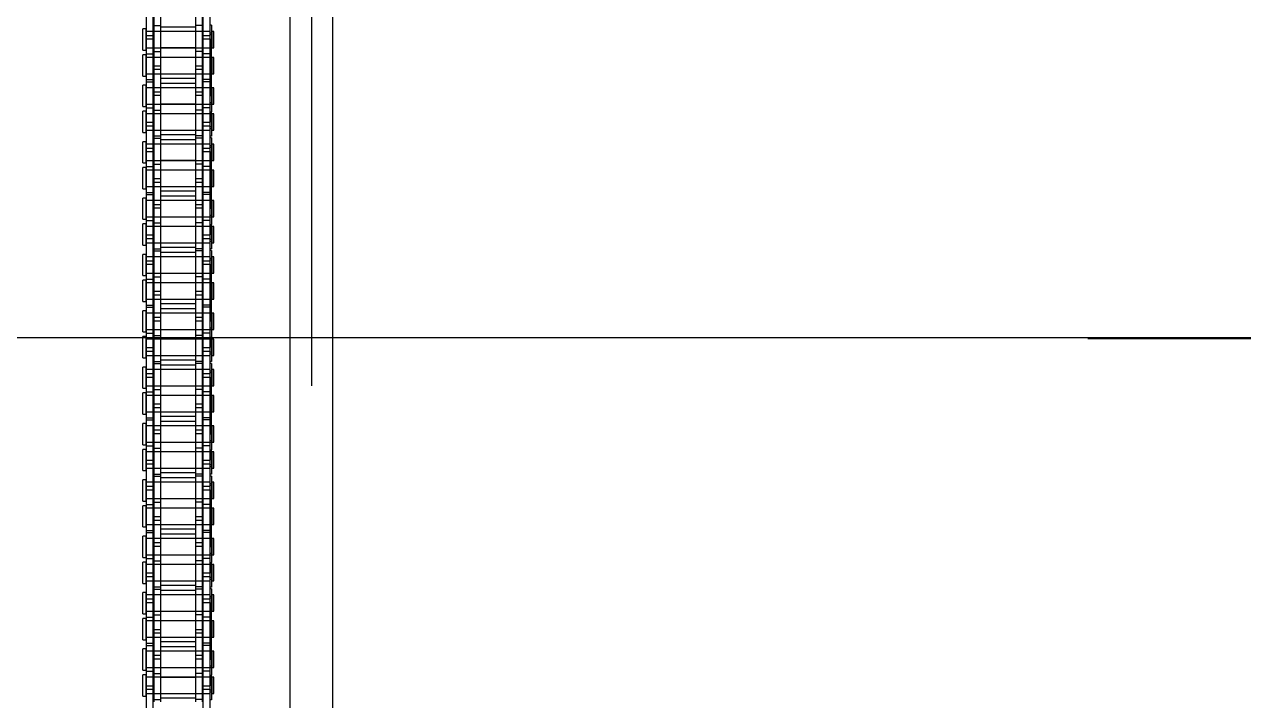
# Model space of a CAD drawing. Header units: metres. Extents: x 0 to 63075, y 0 to 44550.
# Drawn here: x 14535.3 to 14810.2, y 27071.1 to 27223.5 of the extents above; entities that cross this region are included whole.
import ezdxf

# ---------------------------------------------------------------- set-up
doc = ezdxf.new("R2010")
doc.units = ezdxf.units.M
doc.header["$LTSCALE"] = 75
for name, pattern in [('CENTER2', [28.575, 19.05, -3.175, 3.175, -3.175]), ('CENTERX2', [101.6, 63.5, -12.7, 12.7, -12.7]), ('HIDDEN2', [4.7625, 3.175, -1.5875])]:
    doc.linetypes.add(name, pattern=pattern)
for name, color, linetype in [('SC1', 7, 'CENTER2'), ('SDM', 7, 'Continuous'), ('SL1', 8, 'Continuous'), ('SL4', 4, 'Continuous'), ('ST1', 7, 'HIDDEN2')]:
    doc.layers.add(name, color=color, linetype=linetype)

# ---------------------------------------------------------------- blocks, each defined once
blk = doc.blocks.new('A$C29c634ac')
at = {"layer": 'SL1'}
blk.add_line((8784.28, 4484.47), (5193.43, 4484.47), dxfattribs=at)
blk = doc.blocks.new('A$Ca53c419a')
at = {"layer": 'SL4'}
for p, q in [((2339.74, 215.76), (3664.71, 215.76)), ((3664.71, 206.24), (2339.74, 206.24))]:
    blk.add_line(p, q, dxfattribs=at)
at = {"layer": 'ST1'}
for p, q in [((2634.7, 248.16), (2643.8, 248.16)), ((2642.33, 249), (2647.13, 249)), ((2642.33, 249), (2642.33, 248.34)), ((2647.13, 248.34), (2642.33, 248.34)), ((2642.88, 248.34), (2642.88, 233.84)), ((2642.88, 248.16), (2642.88, 246.64)), ((2643.8, 248.16), (2644.66, 248.16)), ((2643.8, 246.64), (2643.8, 248.16)), ((2644.66, 248.16), (2653.75, 248.16)), ((2644.66, 248.16), (2644.66, 246.64)), ((2646.57, 233.84), (2646.57, 248.34)), ((2646.57, 246.64), (2646.57, 248.16)), ((2647.13, 248.34), (2647.13, 249)), ((2647.9, 248.16), (2647.9, 246.64)), ((2648.18, 249), (2652.97, 249)), ((2648.18, 249), (2648.18, 248.34)), ((2652.97, 248.34), (2648.18, 248.34)), ((2648.73, 248.34), (2648.73, 233.84)), ((2648.73, 248.16), (2648.73, 246.64)), ((2652.42, 233.84), (2652.42, 248.34)), ((2652.42, 246.64), (2652.42, 248.16)), ((2652.97, 248.34), (2652.97, 249)), ((2653.75, 248.16), (2653.75, 246.64)), ((2653.75, 248.16), (2660.1, 248.16)), ((2654.25, 248.16), (2654.25, 246.64)), ((2655.03, 249), (2659.83, 249)), ((2655.03, 249), (2655.03, 248.34)), ((2659.83, 248.34), (2655.03, 248.34)), ((2655.58, 248.34), (2655.58, 233.84)), ((2655.58, 248.16), (2655.58, 246.64)), ((2659.27, 233.84), (2659.27, 248.34)), ((2659.27, 246.64), (2659.27, 248.16)), ((2659.83, 248.34), (2659.83, 249)), ((2660.1, 248.16), (2660.1, 246.64)), ((2660.1, 248.16), (2669.2, 248.16)), ((2660.88, 249), (2665.67, 249)), ((2660.88, 249), (2660.88, 248.34)), ((2665.67, 248.34), (2660.88, 248.34)), ((2661.43, 248.34), (2661.43, 233.84)), ((2661.43, 248.16), (2661.43, 246.64)), ((2663.35, 246.64), (2663.35, 248.16)), ((2664.21, 248.16), (2664.21, 246.64)), ((2665.12, 233.84), (2665.12, 248.34)), ((2665.12, 246.64), (2665.12, 248.16)), ((2665.67, 248.34), (2665.67, 249)), ((2667.73, 249), (2672.53, 249)), ((2667.73, 249), (2667.73, 248.34)), ((2672.53, 248.34), (2667.73, 248.34)), ((2668.28, 248.34), (2668.28, 233.84)), ((2668.28, 248.16), (2668.28, 246.64)), ((2669.2, 248.16), (2670.06, 248.16)), ((2669.2, 246.64), (2669.2, 248.16)), ((2670.06, 248.16), (2679.15, 248.16)), ((2670.06, 248.16), (2670.06, 246.64)), ((2671.97, 233.84), (2671.97, 248.34)), ((2671.97, 246.64), (2671.97, 248.16)), ((2672.53, 248.34), (2672.53, 249)), ((2673.3, 248.16), (2673.3, 246.64)), ((2673.58, 249), (2678.37, 249)), ((2673.58, 249), (2673.58, 248.34)), ((2678.37, 248.34), (2673.58, 248.34)), ((2674.13, 248.34), (2674.13, 233.84)), ((2674.13, 248.16), (2674.13, 246.64)), ((2677.82, 233.84), (2677.82, 248.34)), ((2677.82, 246.64), (2677.82, 248.16)), ((2678.37, 248.34), (2678.37, 249)), ((2679.15, 248.16), (2679.15, 246.64)), ((2679.15, 248.16), (2685.5, 248.16)), ((2679.65, 248.16), (2679.65, 246.64)), ((2680.43, 249), (2685.23, 249)), ((2680.43, 249), (2680.43, 248.34)), ((2685.23, 248.34), (2680.43, 248.34)), ((2680.98, 248.34), (2680.98, 233.84)), ((2680.98, 248.16), (2680.98, 246.64)), ((2684.67, 233.84), (2684.67, 248.34)), ((2684.67, 246.64), (2684.67, 248.16)), ((2685.23, 248.34), (2685.23, 249)), ((2685.5, 248.16), (2685.5, 246.64)), ((2685.5, 248.16), (2694.6, 248.16)), ((2686.28, 249), (2691.07, 249)), ((2686.28, 249), (2686.28, 248.34)), ((2691.07, 248.34), (2686.28, 248.34)), ((2686.83, 248.34), (2686.83, 233.84)), ((2686.83, 248.16), (2686.83, 246.64)), ((2688.75, 246.64), (2688.75, 248.16)), ((2689.61, 248.16), (2689.61, 246.64)), ((2690.52, 233.84), (2690.52, 248.34)), ((2690.52, 246.64), (2690.52, 248.16)), ((2691.07, 248.34), (2691.07, 249)), ((2693.13, 249), (2697.93, 249)), ((2693.13, 249), (2693.13, 248.34)), ((2697.93, 248.34), (2693.13, 248.34)), ((2693.68, 248.34), (2693.68, 233.84)), ((2693.68, 248.16), (2693.68, 246.64)), ((2694.6, 248.16), (2695.46, 248.16)), ((2694.6, 246.64), (2694.6, 248.16)), ((2695.46, 248.16), (2704.55, 248.16)), ((2695.46, 248.16), (2695.46, 246.64)), ((2697.37, 233.84), (2697.37, 248.34)), ((2697.37, 246.64), (2697.37, 248.16)), ((2697.93, 248.34), (2697.93, 249)), ((2698.7, 248.16), (2698.7, 246.64)), ((2698.98, 249), (2703.77, 249)), ((2698.98, 249), (2698.98, 248.34)), ((2703.77, 248.34), (2698.98, 248.34)), ((2699.53, 248.34), (2699.53, 233.84)), ((2699.53, 248.16), (2699.53, 246.64)), ((2703.22, 233.84), (2703.22, 248.34)), ((2703.22, 246.64), (2703.22, 248.16)), ((2703.77, 248.34), (2703.77, 249)), ((2704.55, 248.16), (2704.55, 246.64)), ((2704.55, 248.16), (2710.9, 248.16)), ((2705.05, 248.16), (2705.05, 246.64)), ((2705.83, 249), (2710.63, 249)), ((2705.83, 249), (2705.83, 248.34)), ((2710.63, 248.34), (2705.83, 248.34)), ((2706.38, 248.34), (2706.38, 233.84)), ((2706.38, 248.16), (2706.38, 246.64)), ((2710.07, 233.84), (2710.07, 248.34)), ((2710.07, 246.64), (2710.07, 248.16)), ((2710.63, 248.34), (2710.63, 249)), ((2710.9, 248.16), (2710.9, 246.64)), ((2710.9, 248.16), (2720, 248.16)), ((2711.68, 249), (2716.47, 249)), ((2711.68, 249), (2711.68, 248.34)), ((2716.47, 248.34), (2711.68, 248.34)), ((2712.23, 248.34), (2712.23, 233.84)), ((2712.23, 248.16), (2712.23, 246.64)), ((2714.15, 246.64), (2714.15, 248.16)), ((2715.01, 248.16), (2715.01, 246.64)), ((2715.92, 233.84), (2715.92, 248.34)), ((2715.92, 246.64), (2715.92, 248.16)), ((2716.47, 248.34), (2716.47, 249)), ((2718.53, 249), (2723.33, 249)), ((2718.53, 249), (2718.53, 248.34)), ((2723.33, 248.34), (2718.53, 248.34)), ((2719.08, 248.34), (2719.08, 233.84)), ((2719.08, 248.16), (2719.08, 246.64)), ((2720, 248.16), (2720.86, 248.16)), ((2720, 246.64), (2720, 248.16)), ((2720.86, 248.16), (2729.95, 248.16)), ((2720.86, 248.16), (2720.86, 246.64)), ((2722.77, 233.84), (2722.77, 248.34)), ((2722.77, 246.64), (2722.77, 248.16)), ((2723.33, 248.34), (2723.33, 249)), ((2724.1, 248.16), (2724.1, 246.64)), ((2724.38, 249), (2729.17, 249)), ((2724.38, 249), (2724.38, 248.34)), ((2729.17, 248.34), (2724.38, 248.34)), ((2724.93, 248.34), (2724.93, 233.84)), ((2724.93, 248.16), (2724.93, 246.64)), ((2728.62, 233.84), (2728.62, 248.34)), ((2728.62, 246.64), (2728.62, 248.16)), ((2729.17, 248.34), (2729.17, 249)), ((2729.95, 248.16), (2729.95, 246.64)), ((2729.95, 248.16), (2736.3, 248.16)), ((2730.45, 248.16), (2730.45, 246.64)), ((2731.23, 249), (2736.03, 249)), ((2731.23, 249), (2731.23, 248.34)), ((2736.03, 248.34), (2731.23, 248.34)), ((2731.78, 248.34), (2731.78, 233.84)), ((2731.78, 248.16), (2731.78, 246.64)), ((2735.47, 233.84), (2735.47, 248.34)), ((2735.47, 246.64), (2735.47, 248.16)), ((2736.03, 248.34), (2736.03, 249)), ((2736.3, 248.16), (2736.3, 246.64)), ((2736.3, 248.16), (2745.4, 248.16)), ((2737.08, 249), (2741.87, 249)), ((2737.08, 249), (2737.08, 248.34)), ((2741.87, 248.34), (2737.08, 248.34)), ((2737.63, 248.34), (2737.63, 233.84)), ((2737.63, 248.16), (2737.63, 246.64)), ((2739.55, 246.64), (2739.55, 248.16)), ((2740.41, 248.16), (2740.41, 246.64)), ((2741.32, 233.84), (2741.32, 248.34)), ((2741.32, 246.64), (2741.32, 248.16)), ((2741.87, 248.34), (2741.87, 249)), ((2743.93, 249), (2748.73, 249)), ((2743.93, 249), (2743.93, 248.34)), ((2748.73, 248.34), (2743.93, 248.34)), ((2744.48, 248.34), (2744.48, 233.84)), ((2744.48, 248.16), (2744.48, 246.64)), ((2745.4, 248.16), (2746.26, 248.16)), ((2745.4, 246.64), (2745.4, 248.16)), ((2746.26, 248.16), (2755.35, 248.16)), ((2746.26, 248.16), (2746.26, 246.64)), ((2748.17, 233.84), (2748.17, 248.34)), ((2748.17, 246.64), (2748.17, 248.16)), ((2748.73, 248.34), (2748.73, 249)), ((2749.5, 248.16), (2749.5, 246.64)), ((2749.78, 249), (2754.57, 249)), ((2749.78, 249), (2749.78, 248.34)), ((2754.57, 248.34), (2749.78, 248.34)), ((2750.33, 248.34), (2750.33, 233.84)), ((2750.33, 248.16), (2750.33, 246.64)), ((2754.02, 233.84), (2754.02, 248.34)), ((2754.02, 246.64), (2754.02, 248.16)), ((2754.57, 248.34), (2754.57, 249)), ((2755.35, 248.16), (2755.35, 246.64)), ((2755.35, 248.16), (2761.7, 248.16)), ((2755.85, 248.16), (2755.85, 246.64)), ((2756.63, 249), (2761.43, 249)), ((2756.63, 249), (2756.63, 248.34)), ((2761.43, 248.34), (2756.63, 248.34)), ((2757.18, 248.34), (2757.18, 233.84)), ((2757.18, 248.16), (2757.18, 246.64)), ((2760.87, 233.84), (2760.87, 248.34)), ((2760.87, 246.64), (2760.87, 248.16)), ((2761.43, 248.34), (2761.43, 249)), ((2761.7, 248.16), (2761.7, 246.64)), ((2761.7, 248.16), (2770.8, 248.16)), ((2762.48, 249), (2767.27, 249)), ((2762.48, 249), (2762.48, 248.34)), ((2767.27, 248.34), (2762.48, 248.34)), ((2763.03, 248.34), (2763.03, 233.84)), ((2763.03, 248.16), (2763.03, 246.64)), ((2764.95, 246.64), (2764.95, 248.16)), ((2765.81, 248.16), (2765.81, 246.64)), ((2766.72, 233.84), (2766.72, 248.34)), ((2766.72, 246.64), (2766.72, 248.16)), ((2767.27, 248.34), (2767.27, 249)), ((2769.33, 249), (2774.13, 249)), ((2769.33, 249), (2769.33, 248.34)), ((2774.13, 248.34), (2769.33, 248.34)), ((2769.88, 248.34), (2769.88, 233.84)), ((2769.88, 248.16), (2769.88, 246.64)), ((2770.8, 248.16), (2771.66, 248.16)), ((2770.8, 246.64), (2770.8, 248.16)), ((2771.66, 248.16), (2780.75, 248.16)), ((2771.66, 248.16), (2771.66, 246.64)), ((2773.57, 233.84), (2773.57, 248.34)), ((2773.57, 246.64), (2773.57, 248.16)), ((2774.13, 248.34), (2774.13, 249)), ((2774.9, 248.16), (2774.9, 246.64)), ((2775.18, 249), (2779.97, 249)), ((2775.18, 249), (2775.18, 248.34)), ((2779.97, 248.34), (2775.18, 248.34)), ((2775.73, 248.34), (2775.73, 233.84)), ((2775.73, 248.16), (2775.73, 246.64)), ((2779.42, 233.84), (2779.42, 248.34)), ((2779.42, 246.64), (2779.42, 248.16)), ((2779.97, 248.34), (2779.97, 249)), ((2780.75, 248.16), (2780.75, 246.64)), ((2780.75, 248.16), (2787.1, 248.16)), ((2781.25, 248.16), (2781.25, 246.64)), ((2782.03, 249), (2786.83, 249)), ((2782.03, 249), (2782.03, 248.34)), ((2786.83, 248.34), (2782.03, 248.34)), ((2782.58, 248.34), (2782.58, 233.84)), ((2782.58, 248.16), (2782.58, 246.64)), ((2786.27, 233.84), (2786.27, 248.34)), ((2786.27, 246.64), (2786.27, 248.16)), ((2786.83, 248.34), (2786.83, 249)), ((2787.1, 248.16), (2787.1, 246.64)), ((2787.1, 248.16), (2796.2, 248.16)), ((2787.88, 249), (2792.67, 249)), ((2787.88, 249), (2787.88, 248.34)), ((2792.67, 248.34), (2787.88, 248.34)), ((2788.43, 248.34), (2788.43, 233.84)), ((2788.43, 248.16), (2788.43, 246.64)), ((2790.35, 246.64), (2790.35, 248.16)), ((2791.21, 248.16), (2791.21, 246.64)), ((2792.12, 233.84), (2792.12, 248.34)), ((2792.12, 246.64), (2792.12, 248.16)), ((2792.67, 248.34), (2792.67, 249)), ((2634.7, 246.64), (2643.8, 246.64)), ((2641.05, 246.48), (2647.4, 246.48)), ((2641.05, 244.96), (2647.4, 244.96)), ((2641.55, 246.48), (2641.55, 244.96)), ((2641.84, 237.03), (2641.84, 244.96)), ((2642.88, 246.48), (2642.88, 244.96)), ((2642.88, 244.96), (2642.88, 237.03)), ((2643.8, 246.64), (2644.66, 246.64)), ((2644.66, 246.64), (2653.75, 246.64)), ((2646.57, 244.96), (2646.57, 246.48)), ((2646.57, 237.03), (2646.57, 244.96)), ((2646.62, 244.96), (2646.62, 237.03)), ((2647.4, 246.48), (2647.4, 244.96)), ((2647.4, 246.48), (2656.5, 246.48)), ((2647.4, 244.96), (2656.5, 244.96)), ((2648.69, 237.03), (2648.69, 244.96)), ((2648.73, 246.48), (2648.73, 244.96)), ((2648.73, 244.96), (2648.73, 237.03)), ((2650.65, 244.96), (2650.65, 246.48)), ((2651.51, 246.48), (2651.51, 244.96)), ((2652.42, 244.96), (2652.42, 246.48)), ((2652.42, 237.03), (2652.42, 244.96)), ((2653.47, 244.96), (2653.47, 237.03)), ((2653.75, 246.64), (2660.1, 246.64)), ((2654.54, 237.03), (2654.54, 244.96)), ((2655.58, 246.48), (2655.58, 244.96)), ((2655.58, 244.96), (2655.58, 237.03)), ((2656.5, 246.48), (2657.36, 246.48)), ((2656.5, 244.96), (2656.5, 246.48)), ((2656.5, 244.96), (2657.36, 244.96)), ((2657.36, 246.48), (2666.45, 246.48)), ((2657.36, 246.48), (2657.36, 244.96)), ((2657.36, 244.96), (2666.45, 244.96)), ((2659.27, 244.96), (2659.27, 246.48)), ((2659.27, 237.03), (2659.27, 244.96)), ((2659.32, 244.96), (2659.32, 237.03)), ((2660.1, 246.64), (2669.2, 246.64)), ((2660.6, 246.48), (2660.6, 244.96)), ((2661.39, 237.03), (2661.39, 244.96)), ((2661.43, 246.48), (2661.43, 244.96)), ((2661.43, 244.96), (2661.43, 237.03)), ((2665.12, 244.96), (2665.12, 246.48)), ((2665.12, 237.03), (2665.12, 244.96)), ((2666.17, 244.96), (2666.17, 237.03)), ((2666.45, 246.48), (2666.45, 244.96)), ((2666.45, 246.48), (2672.8, 246.48)), ((2666.45, 244.96), (2672.8, 244.96)), ((2666.95, 246.48), (2666.95, 244.96)), ((2667.24, 237.03), (2667.24, 244.96)), ((2668.28, 246.48), (2668.28, 244.96)), ((2668.28, 244.96), (2668.28, 237.03)), ((2669.2, 246.64), (2670.06, 246.64)), ((2670.06, 246.64), (2679.15, 246.64)), ((2671.97, 244.96), (2671.97, 246.48)), ((2671.97, 237.03), (2671.97, 244.96)), ((2672.02, 244.96), (2672.02, 237.03)), ((2672.8, 246.48), (2672.8, 244.96)), ((2672.8, 246.48), (2681.9, 246.48)), ((2672.8, 244.96), (2681.9, 244.96)), ((2674.09, 237.03), (2674.09, 244.96)), ((2674.13, 246.48), (2674.13, 244.96)), ((2674.13, 244.96), (2674.13, 237.03)), ((2676.05, 244.96), (2676.05, 246.48)), ((2676.91, 246.48), (2676.91, 244.96)), ((2677.82, 244.96), (2677.82, 246.48)), ((2677.82, 237.03), (2677.82, 244.96)), ((2678.87, 244.96), (2678.87, 237.03)), ((2679.15, 246.64), (2685.5, 246.64)), ((2679.94, 237.03), (2679.94, 244.96)), ((2680.98, 246.48), (2680.98, 244.96)), ((2680.98, 244.96), (2680.98, 237.03)), ((2681.9, 246.48), (2682.76, 246.48)), ((2681.9, 244.96), (2681.9, 246.48)), ((2681.9, 244.96), (2682.76, 244.96)), ((2682.76, 246.48), (2691.85, 246.48)), ((2682.76, 246.48), (2682.76, 244.96)), ((2682.76, 244.96), (2691.85, 244.96)), ((2684.67, 244.96), (2684.67, 246.48)), ((2684.67, 237.03), (2684.67, 244.96)), ((2684.72, 244.96), (2684.72, 237.03)), ((2685.5, 246.64), (2694.6, 246.64)), ((2686, 246.48), (2686, 244.96)), ((2686.79, 237.03), (2686.79, 244.96)), ((2686.83, 246.48), (2686.83, 244.96)), ((2686.83, 244.96), (2686.83, 237.03)), ((2690.52, 244.96), (2690.52, 246.48)), ((2690.52, 237.03), (2690.52, 244.96)), ((2691.57, 244.96), (2691.57, 237.03)), ((2691.85, 246.48), (2691.85, 244.96)), ((2691.85, 246.48), (2698.2, 246.48)), ((2691.85, 244.96), (2698.2, 244.96)), ((2692.35, 246.48), (2692.35, 244.96)), ((2692.64, 237.03), (2692.64, 244.96)), ((2693.68, 246.48), (2693.68, 244.96)), ((2693.68, 244.96), (2693.68, 237.03)), ((2694.6, 246.64), (2695.46, 246.64)), ((2695.46, 246.64), (2704.55, 246.64)), ((2697.37, 244.96), (2697.37, 246.48)), ((2697.37, 237.03), (2697.37, 244.96)), ((2697.42, 244.96), (2697.42, 237.03)), ((2698.2, 246.48), (2698.2, 244.96)), ((2698.2, 246.48), (2707.3, 246.48)), ((2698.2, 244.96), (2707.3, 244.96)), ((2699.49, 237.03), (2699.49, 244.96)), ((2699.53, 246.48), (2699.53, 244.96)), ((2699.53, 244.96), (2699.53, 237.03)), ((2701.45, 244.96), (2701.45, 246.48)), ((2702.31, 246.48), (2702.31, 244.96)), ((2703.22, 244.96), (2703.22, 246.48)), ((2703.22, 237.03), (2703.22, 244.96)), ((2704.27, 244.96), (2704.27, 237.03)), ((2704.55, 246.64), (2710.9, 246.64)), ((2705.34, 237.03), (2705.34, 244.96)), ((2706.38, 246.48), (2706.38, 244.96)), ((2706.38, 244.96), (2706.38, 237.03)), ((2707.3, 246.48), (2708.16, 246.48)), ((2707.3, 244.96), (2707.3, 246.48)), ((2707.3, 244.96), (2708.16, 244.96)), ((2708.16, 246.48), (2717.25, 246.48)), ((2708.16, 246.48), (2708.16, 244.96)), ((2708.16, 244.96), (2717.25, 244.96)), ((2710.07, 244.96), (2710.07, 246.48)), ((2710.07, 237.03), (2710.07, 244.96)), ((2710.12, 244.96), (2710.12, 237.03)), ((2710.9, 246.64), (2720, 246.64)), ((2711.4, 246.48), (2711.4, 244.96)), ((2712.19, 237.03), (2712.19, 244.96)), ((2712.23, 246.48), (2712.23, 244.96)), ((2712.23, 244.96), (2712.23, 237.03)), ((2715.92, 244.96), (2715.92, 246.48)), ((2715.92, 237.03), (2715.92, 244.96)), ((2716.97, 244.96), (2716.97, 237.03)), ((2717.25, 246.48), (2717.25, 244.96)), ((2717.25, 246.48), (2723.6, 246.48)), ((2717.25, 244.96), (2723.6, 244.96)), ((2717.75, 246.48), (2717.75, 244.96)), ((2718.04, 237.03), (2718.04, 244.96)), ((2719.08, 246.48), (2719.08, 244.96)), ((2719.08, 244.96), (2719.08, 237.03)), ((2720, 246.64), (2720.86, 246.64)), ((2720.86, 246.64), (2729.95, 246.64)), ((2722.77, 244.96), (2722.77, 246.48)), ((2722.77, 237.03), (2722.77, 244.96)), ((2722.82, 244.96), (2722.82, 237.03)), ((2723.6, 246.48), (2723.6, 244.96)), ((2723.6, 246.48), (2732.7, 246.48)), ((2723.6, 244.96), (2732.7, 244.96)), ((2724.89, 237.03), (2724.89, 244.96)), ((2724.93, 246.48), (2724.93, 244.96)), ((2724.93, 244.96), (2724.93, 237.03)), ((2726.85, 244.96), (2726.85, 246.48)), ((2727.71, 246.48), (2727.71, 244.96)), ((2728.62, 244.96), (2728.62, 246.48)), ((2728.62, 237.03), (2728.62, 244.96)), ((2729.67, 244.96), (2729.67, 237.03)), ((2729.95, 246.64), (2736.3, 246.64)), ((2730.74, 237.03), (2730.74, 244.96)), ((2731.78, 246.48), (2731.78, 244.96)), ((2731.78, 244.96), (2731.78, 237.03)), ((2732.7, 246.48), (2733.56, 246.48)), ((2732.7, 244.96), (2732.7, 246.48)), ((2732.7, 244.96), (2733.56, 244.96)), ((2733.56, 246.48), (2742.65, 246.48)), ((2733.56, 246.48), (2733.56, 244.96)), ((2733.56, 244.96), (2742.65, 244.96)), ((2735.47, 244.96), (2735.47, 246.48)), ((2735.47, 237.03), (2735.47, 244.96)), ((2735.52, 244.96), (2735.52, 237.03)), ((2736.3, 246.64), (2745.4, 246.64)), ((2736.8, 246.48), (2736.8, 244.96)), ((2737.59, 237.03), (2737.59, 244.96)), ((2737.63, 246.48), (2737.63, 244.96)), ((2737.63, 244.96), (2737.63, 237.03)), ((2741.32, 244.96), (2741.32, 246.48)), ((2741.32, 237.03), (2741.32, 244.96)), ((2742.37, 244.96), (2742.37, 237.03)), ((2742.65, 246.48), (2742.65, 244.96)), ((2742.65, 246.48), (2749, 246.48)), ((2742.65, 244.96), (2749, 244.96)), ((2743.15, 246.48), (2743.15, 244.96)), ((2743.44, 237.03), (2743.44, 244.96)), ((2744.48, 246.48), (2744.48, 244.96)), ((2744.48, 244.96), (2744.48, 237.03)), ((2745.4, 246.64), (2746.26, 246.64)), ((2746.26, 246.64), (2755.35, 246.64)), ((2748.17, 244.96), (2748.17, 246.48)), ((2748.17, 237.03), (2748.17, 244.96)), ((2748.22, 244.96), (2748.22, 237.03)), ((2749, 246.48), (2749, 244.96)), ((2749, 246.48), (2758.1, 246.48)), ((2749, 244.96), (2758.1, 244.96)), ((2750.29, 237.03), (2750.29, 244.96)), ((2750.33, 246.48), (2750.33, 244.96)), ((2750.33, 244.96), (2750.33, 237.03)), ((2752.25, 244.96), (2752.25, 246.48)), ((2753.11, 246.48), (2753.11, 244.96)), ((2754.02, 244.96), (2754.02, 246.48)), ((2754.02, 237.03), (2754.02, 244.96)), ((2755.07, 244.96), (2755.07, 237.03)), ((2755.35, 246.64), (2761.7, 246.64)), ((2756.14, 237.03), (2756.14, 244.96)), ((2757.18, 246.48), (2757.18, 244.96)), ((2757.18, 244.96), (2757.18, 237.03)), ((2758.1, 246.48), (2758.96, 246.48)), ((2758.1, 244.96), (2758.1, 246.48)), ((2758.1, 244.96), (2758.96, 244.96)), ((2758.96, 246.48), (2768.05, 246.48)), ((2758.96, 246.48), (2758.96, 244.96)), ((2758.96, 244.96), (2768.05, 244.96)), ((2760.87, 244.96), (2760.87, 246.48)), ((2760.87, 237.03), (2760.87, 244.96)), ((2760.92, 244.96), (2760.92, 237.03)), ((2761.7, 246.64), (2770.8, 246.64)), ((2762.2, 246.48), (2762.2, 244.96)), ((2762.99, 237.03), (2762.99, 244.96)), ((2763.03, 246.48), (2763.03, 244.96)), ((2763.03, 244.96), (2763.03, 237.03)), ((2766.72, 244.96), (2766.72, 246.48)), ((2766.72, 237.03), (2766.72, 244.96)), ((2767.77, 244.96), (2767.77, 237.03)), ((2768.05, 246.48), (2768.05, 244.96)), ((2768.05, 246.48), (2774.4, 246.48)), ((2768.05, 244.96), (2774.4, 244.96)), ((2768.55, 246.48), (2768.55, 244.96)), ((2768.84, 237.03), (2768.84, 244.96)), ((2769.88, 246.48), (2769.88, 244.96)), ((2769.88, 244.96), (2769.88, 237.03)), ((2770.8, 246.64), (2771.66, 246.64)), ((2771.66, 246.64), (2780.75, 246.64)), ((2773.57, 244.96), (2773.57, 246.48)), ((2773.57, 237.03), (2773.57, 244.96)), ((2773.62, 244.96), (2773.62, 237.03)), ((2774.4, 246.48), (2774.4, 244.96)), ((2774.4, 246.48), (2783.5, 246.48)), ((2774.4, 244.96), (2783.5, 244.96)), ((2775.69, 237.03), (2775.69, 244.96)), ((2775.73, 246.48), (2775.73, 244.96)), ((2775.73, 244.96), (2775.73, 237.03)), ((2777.65, 244.96), (2777.65, 246.48)), ((2778.51, 246.48), (2778.51, 244.96)), ((2779.42, 244.96), (2779.42, 246.48)), ((2779.42, 237.03), (2779.42, 244.96)), ((2780.47, 244.96), (2780.47, 237.03)), ((2780.75, 246.64), (2787.1, 246.64)), ((2781.54, 237.03), (2781.54, 244.96)), ((2782.58, 246.48), (2782.58, 244.96)), ((2782.58, 244.96), (2782.58, 237.03)), ((2783.5, 246.48), (2784.36, 246.48)), ((2783.5, 244.96), (2783.5, 246.48)), ((2783.5, 244.96), (2784.36, 244.96)), ((2784.36, 246.48), (2793.45, 246.48)), ((2784.36, 246.48), (2784.36, 244.96)), ((2784.36, 244.96), (2793.45, 244.96)), ((2786.27, 244.96), (2786.27, 246.48)), ((2786.27, 237.03), (2786.27, 244.96)), ((2786.32, 244.96), (2786.32, 237.03)), ((2787.1, 246.64), (2796.2, 246.64)), ((2787.6, 246.48), (2787.6, 244.96)), ((2788.39, 237.03), (2788.39, 244.96)), ((2788.43, 246.48), (2788.43, 244.96)), ((2788.43, 244.96), (2788.43, 237.03)), ((2792.12, 244.96), (2792.12, 246.48)), ((2792.12, 237.03), (2792.12, 244.96)), ((2793.17, 244.96), (2793.17, 237.03)), ((2793.45, 246.48), (2793.45, 244.96)), ((2793.45, 246.48), (2799.8, 246.48)), ((2793.45, 244.96), (2799.8, 244.96)), ((2641.05, 237.03), (2647.4, 237.03)), ((2641.55, 235.51), (2641.55, 237.03)), ((2642.88, 237.03), (2642.88, 235.51)), ((2646.57, 235.51), (2646.57, 237.03)), ((2647.4, 235.51), (2647.4, 237.03)), ((2647.4, 237.03), (2656.5, 237.03)), ((2648.73, 237.03), (2648.73, 235.51)), ((2650.65, 235.51), (2650.65, 237.03)), ((2651.51, 237.03), (2651.51, 235.51)), ((2652.42, 235.51), (2652.42, 237.03)), ((2655.58, 237.03), (2655.58, 235.51)), ((2656.5, 237.03), (2657.36, 237.03)), ((2656.5, 235.51), (2656.5, 237.03)), ((2657.36, 237.03), (2666.45, 237.03)), ((2657.36, 237.03), (2657.36, 235.51)), ((2659.27, 235.51), (2659.27, 237.03)), ((2660.6, 235.51), (2660.6, 237.03)), ((2661.43, 237.03), (2661.43, 235.51)), ((2665.12, 235.51), (2665.12, 237.03)), ((2666.45, 235.51), (2666.45, 237.03)), ((2666.45, 237.03), (2672.8, 237.03)), ((2666.95, 235.51), (2666.95, 237.03)), ((2668.28, 237.03), (2668.28, 235.51)), ((2671.97, 235.51), (2671.97, 237.03)), ((2672.8, 235.51), (2672.8, 237.03)), ((2672.8, 237.03), (2681.9, 237.03)), ((2674.13, 237.03), (2674.13, 235.51)), ((2676.05, 235.51), (2676.05, 237.03)), ((2676.91, 237.03), (2676.91, 235.51)), ((2677.82, 235.51), (2677.82, 237.03)), ((2680.98, 237.03), (2680.98, 235.51)), ((2681.9, 237.03), (2682.76, 237.03)), ((2681.9, 235.51), (2681.9, 237.03)), ((2682.76, 237.03), (2691.85, 237.03)), ((2682.76, 237.03), (2682.76, 235.51)), ((2684.67, 235.51), (2684.67, 237.03)), ((2686, 235.51), (2686, 237.03)), ((2686.83, 237.03), (2686.83, 235.51)), ((2690.52, 235.51), (2690.52, 237.03)), ((2691.85, 235.51), (2691.85, 237.03)), ((2691.85, 237.03), (2698.2, 237.03)), ((2692.35, 235.51), (2692.35, 237.03)), ((2693.68, 237.03), (2693.68, 235.51)), ((2697.37, 235.51), (2697.37, 237.03)), ((2698.2, 235.51), (2698.2, 237.03)), ((2698.2, 237.03), (2707.3, 237.03)), ((2699.53, 237.03), (2699.53, 235.51)), ((2701.45, 235.51), (2701.45, 237.03)), ((2702.31, 237.03), (2702.31, 235.51)), ((2703.22, 235.51), (2703.22, 237.03)), ((2706.38, 237.03), (2706.38, 235.51)), ((2707.3, 237.03), (2708.16, 237.03)), ((2707.3, 235.51), (2707.3, 237.03)), ((2708.16, 237.03), (2717.25, 237.03)), ((2708.16, 237.03), (2708.16, 235.51)), ((2710.07, 235.51), (2710.07, 237.03)), ((2711.4, 235.51), (2711.4, 237.03)), ((2712.23, 237.03), (2712.23, 235.51)), ((2715.92, 235.51), (2715.92, 237.03)), ((2717.25, 235.51), (2717.25, 237.03)), ((2717.25, 237.03), (2723.6, 237.03)), ((2717.75, 235.51), (2717.75, 237.03)), ((2719.08, 237.03), (2719.08, 235.51)), ((2722.77, 235.51), (2722.77, 237.03)), ((2723.6, 235.51), (2723.6, 237.03)), ((2723.6, 237.03), (2732.7, 237.03)), ((2724.93, 237.03), (2724.93, 235.51)), ((2726.85, 235.51), (2726.85, 237.03)), ((2727.71, 237.03), (2727.71, 235.51)), ((2728.62, 235.51), (2728.62, 237.03)), ((2731.78, 237.03), (2731.78, 235.51)), ((2732.7, 237.03), (2733.56, 237.03)), ((2732.7, 235.51), (2732.7, 237.03)), ((2733.56, 237.03), (2742.65, 237.03)), ((2733.56, 237.03), (2733.56, 235.51)), ((2735.47, 235.51), (2735.47, 237.03)), ((2736.8, 235.51), (2736.8, 237.03)), ((2737.63, 237.03), (2737.63, 235.51)), ((2741.32, 235.51), (2741.32, 237.03)), ((2742.65, 235.51), (2742.65, 237.03)), ((2742.65, 237.03), (2749, 237.03)), ((2743.15, 235.51), (2743.15, 237.03)), ((2744.48, 237.03), (2744.48, 235.51)), ((2748.17, 235.51), (2748.17, 237.03)), ((2749, 235.51), (2749, 237.03)), ((2749, 237.03), (2758.1, 237.03)), ((2750.33, 237.03), (2750.33, 235.51)), ((2752.25, 235.51), (2752.25, 237.03)), ((2753.11, 237.03), (2753.11, 235.51)), ((2754.02, 235.51), (2754.02, 237.03)), ((2757.18, 237.03), (2757.18, 235.51)), ((2758.1, 237.03), (2758.96, 237.03)), ((2758.1, 235.51), (2758.1, 237.03)), ((2758.96, 237.03), (2768.05, 237.03)), ((2758.96, 237.03), (2758.96, 235.51)), ((2760.87, 235.51), (2760.87, 237.03)), ((2762.2, 235.51), (2762.2, 237.03)), ((2763.03, 237.03), (2763.03, 235.51)), ((2766.72, 235.51), (2766.72, 237.03)), ((2768.05, 235.51), (2768.05, 237.03)), ((2768.05, 237.03), (2774.4, 237.03)), ((2768.55, 235.51), (2768.55, 237.03)), ((2769.88, 237.03), (2769.88, 235.51)), ((2773.57, 235.51), (2773.57, 237.03)), ((2774.4, 235.51), (2774.4, 237.03)), ((2774.4, 237.03), (2783.5, 237.03)), ((2775.73, 237.03), (2775.73, 235.51)), ((2777.65, 235.51), (2777.65, 237.03)), ((2778.51, 237.03), (2778.51, 235.51)), ((2779.42, 235.51), (2779.42, 237.03)), ((2782.58, 237.03), (2782.58, 235.51)), ((2783.5, 237.03), (2784.36, 237.03)), ((2783.5, 235.51), (2783.5, 237.03)), ((2784.36, 237.03), (2793.45, 237.03)), ((2784.36, 237.03), (2784.36, 235.51)), ((2786.27, 235.51), (2786.27, 237.03)), ((2787.6, 235.51), (2787.6, 237.03)), ((2788.43, 237.03), (2788.43, 235.51)), ((2792.12, 235.51), (2792.12, 237.03)), ((2793.45, 235.51), (2793.45, 237.03)), ((2793.45, 237.03), (2799.8, 237.03)), ((2634.7, 235.36), (2643.8, 235.36)), ((2634.7, 233.84), (2643.8, 233.84)), ((2641.05, 235.51), (2647.4, 235.51)), ((2641.5, 233.51), (2641.5, 233.84)), ((2642.88, 235.36), (2642.88, 233.84)), ((2643.25, 233.84), (2643.25, 233.47)), ((2643.62, 233.51), (2643.62, 233.84)), ((2643.8, 235.36), (2644.66, 235.36)), ((2643.8, 233.84), (2643.8, 235.36)), ((2643.8, 233.84), (2644.66, 233.84)), ((2644.66, 235.36), (2653.75, 235.36)), ((2644.66, 235.36), (2644.66, 233.84)), ((2644.66, 233.84), (2653.75, 233.84)), ((2644.73, 233.51), (2644.73, 233.84)), ((2646.2, 233.47), (2646.2, 233.84)), ((2646.35, 233.51), (2646.35, 233.84)), ((2646.57, 233.84), (2646.57, 235.36)), ((2647.02, 233.84), (2647.02, 233.51)), ((2647.4, 235.51), (2656.5, 235.51)), ((2647.9, 233.84), (2647.9, 235.36)), ((2648.73, 235.36), (2648.73, 233.51)), ((2649.1, 233.84), (2649.1, 233.47)), ((2650.58, 233.51), (2650.58, 233.84)), ((2652.05, 233.47), (2652.05, 233.84)), ((2652.19, 233.51), (2652.19, 233.84)), ((2652.42, 233.84), (2652.42, 235.36)), ((2653.75, 233.84), (2653.75, 235.36)), ((2653.75, 235.36), (2660.1, 235.36)), ((2653.75, 233.84), (2660.1, 233.84)), ((2654.25, 233.84), (2654.25, 235.36)), ((2655.58, 235.36), (2655.58, 233.84)), ((2655.81, 233.51), (2655.81, 233.84)), ((2655.95, 233.84), (2655.95, 233.47)), ((2656.5, 235.51), (2657.36, 235.51)), ((2657.36, 235.51), (2666.45, 235.51)), ((2657.43, 233.51), (2657.43, 233.84)), ((2658.9, 233.47), (2658.9, 233.84)), ((2659.27, 233.51), (2659.27, 235.36)), ((2660.1, 233.84), (2660.1, 235.36)), ((2660.1, 235.36), (2669.2, 235.36)), ((2660.1, 233.84), (2669.2, 233.84)), ((2660.98, 233.51), (2660.98, 233.84)), ((2661.43, 235.36), (2661.43, 233.84)), ((2661.66, 233.51), (2661.66, 233.84)), ((2661.8, 233.84), (2661.8, 233.47)), ((2663.28, 233.51), (2663.28, 233.84)), ((2663.35, 233.84), (2663.35, 235.36)), ((2664.21, 235.36), (2664.21, 233.84)), ((2664.38, 233.51), (2664.38, 233.84)), ((2664.75, 233.47), (2664.75, 233.84)), ((2665.12, 233.84), (2665.12, 235.36)), ((2666.45, 235.51), (2672.8, 235.51)), ((2666.51, 233.51), (2666.51, 233.84)), ((2666.9, 233.51), (2666.9, 233.84)), ((2668.28, 235.36), (2668.28, 233.84)), ((2668.65, 233.84), (2668.65, 233.47)), ((2669.02, 233.51), (2669.02, 233.84)), ((2669.2, 235.36), (2670.06, 235.36)), ((2669.2, 233.84), (2669.2, 235.36)), ((2669.2, 233.84), (2670.06, 233.84)), ((2670.06, 235.36), (2679.15, 235.36)), ((2670.06, 235.36), (2670.06, 233.84)), ((2670.06, 233.84), (2679.15, 233.84)), ((2670.13, 233.51), (2670.13, 233.84)), ((2671.6, 233.47), (2671.6, 233.84)), ((2671.75, 233.51), (2671.75, 233.84)), ((2671.97, 233.84), (2671.97, 235.36)), ((2672.42, 233.84), (2672.42, 233.51)), ((2672.8, 235.51), (2681.9, 235.51)), ((2673.3, 233.84), (2673.3, 235.36)), ((2674.13, 235.36), (2674.13, 233.51)), ((2674.5, 233.84), (2674.5, 233.47)), ((2675.98, 233.51), (2675.98, 233.84)), ((2677.45, 233.47), (2677.45, 233.84)), ((2677.59, 233.51), (2677.59, 233.84)), ((2677.82, 233.84), (2677.82, 235.36)), ((2679.15, 233.84), (2679.15, 235.36)), ((2679.15, 235.36), (2685.5, 235.36)), ((2679.15, 233.84), (2685.5, 233.84)), ((2679.65, 233.84), (2679.65, 235.36)), ((2680.98, 235.36), (2680.98, 233.84)), ((2681.21, 233.51), (2681.21, 233.84)), ((2681.35, 233.84), (2681.35, 233.47)), ((2681.9, 235.51), (2682.76, 235.51)), ((2682.76, 235.51), (2691.85, 235.51)), ((2682.83, 233.51), (2682.83, 233.84)), ((2684.3, 233.47), (2684.3, 233.84)), ((2684.67, 233.51), (2684.67, 235.36)), ((2685.5, 233.84), (2685.5, 235.36)), ((2685.5, 235.36), (2694.6, 235.36)), ((2685.5, 233.84), (2694.6, 233.84)), ((2686.38, 233.51), (2686.38, 233.84)), ((2686.83, 235.36), (2686.83, 233.84)), ((2687.06, 233.51), (2687.06, 233.84)), ((2687.2, 233.84), (2687.2, 233.47)), ((2688.68, 233.51), (2688.68, 233.84)), ((2688.75, 233.84), (2688.75, 235.36)), ((2689.61, 235.36), (2689.61, 233.84)), ((2689.78, 233.51), (2689.78, 233.84)), ((2690.15, 233.47), (2690.15, 233.84)), ((2690.52, 233.84), (2690.52, 235.36)), ((2691.85, 235.51), (2698.2, 235.51)), ((2691.91, 233.51), (2691.91, 233.84)), ((2692.3, 233.51), (2692.3, 233.84)), ((2693.68, 235.36), (2693.68, 233.84)), ((2694.05, 233.84), (2694.05, 233.47)), ((2694.42, 233.51), (2694.42, 233.84)), ((2694.6, 235.36), (2695.46, 235.36)), ((2694.6, 233.84), (2694.6, 235.36)), ((2694.6, 233.84), (2695.46, 233.84)), ((2695.46, 235.36), (2704.55, 235.36)), ((2695.46, 235.36), (2695.46, 233.84)), ((2695.46, 233.84), (2704.55, 233.84)), ((2695.53, 233.51), (2695.53, 233.84)), ((2697, 233.47), (2697, 233.84)), ((2697.15, 233.51), (2697.15, 233.84)), ((2697.37, 233.84), (2697.37, 235.36)), ((2697.82, 233.84), (2697.82, 233.51)), ((2698.2, 235.51), (2707.3, 235.51)), ((2698.7, 233.84), (2698.7, 235.36)), ((2699.53, 235.36), (2699.53, 233.51)), ((2699.9, 233.84), (2699.9, 233.47)), ((2701.38, 233.51), (2701.38, 233.84)), ((2702.85, 233.47), (2702.85, 233.84)), ((2702.99, 233.51), (2702.99, 233.84)), ((2703.22, 233.84), (2703.22, 235.36)), ((2704.55, 233.84), (2704.55, 235.36)), ((2704.55, 235.36), (2710.9, 235.36)), ((2704.55, 233.84), (2710.9, 233.84)), ((2705.05, 233.84), (2705.05, 235.36)), ((2706.38, 235.36), (2706.38, 233.84)), ((2706.61, 233.51), (2706.61, 233.84)), ((2706.75, 233.84), (2706.75, 233.47)), ((2707.3, 235.51), (2708.16, 235.51)), ((2708.16, 235.51), (2717.25, 235.51)), ((2708.23, 233.51), (2708.23, 233.84)), ((2709.7, 233.47), (2709.7, 233.84)), ((2710.07, 233.51), (2710.07, 235.36)), ((2710.9, 233.84), (2710.9, 235.36)), ((2710.9, 235.36), (2720, 235.36)), ((2710.9, 233.84), (2720, 233.84)), ((2711.78, 233.51), (2711.78, 233.84)), ((2712.23, 235.36), (2712.23, 233.84)), ((2712.46, 233.51), (2712.46, 233.84)), ((2712.6, 233.84), (2712.6, 233.47)), ((2714.08, 233.51), (2714.08, 233.84)), ((2714.15, 233.84), (2714.15, 235.36)), ((2715.01, 235.36), (2715.01, 233.84)), ((2715.18, 233.51), (2715.18, 233.84)), ((2715.55, 233.47), (2715.55, 233.84)), ((2715.92, 233.84), (2715.92, 235.36)), ((2717.25, 235.51), (2723.6, 235.51)), ((2717.31, 233.51), (2717.31, 233.84)), ((2717.7, 233.51), (2717.7, 233.84)), ((2719.08, 235.36), (2719.08, 233.84)), ((2719.45, 233.84), (2719.45, 233.47)), ((2719.82, 233.51), (2719.82, 233.84)), ((2720, 235.36), (2720.86, 235.36)), ((2720, 233.84), (2720, 235.36)), ((2720, 233.84), (2720.86, 233.84)), ((2720.86, 235.36), (2729.95, 235.36)), ((2720.86, 235.36), (2720.86, 233.84)), ((2720.86, 233.84), (2729.95, 233.84)), ((2720.93, 233.51), (2720.93, 233.84)), ((2722.4, 233.47), (2722.4, 233.84)), ((2722.55, 233.51), (2722.55, 233.84)), ((2722.77, 233.84), (2722.77, 235.36)), ((2723.22, 233.84), (2723.22, 233.51)), ((2723.6, 235.51), (2732.7, 235.51)), ((2724.1, 233.84), (2724.1, 235.36)), ((2724.93, 235.36), (2724.93, 233.51)), ((2725.3, 233.84), (2725.3, 233.47)), ((2726.78, 233.51), (2726.78, 233.84)), ((2728.25, 233.47), (2728.25, 233.84)), ((2728.39, 233.51), (2728.39, 233.84)), ((2728.62, 233.84), (2728.62, 235.36)), ((2729.95, 233.84), (2729.95, 235.36)), ((2729.95, 235.36), (2736.3, 235.36)), ((2729.95, 233.84), (2736.3, 233.84)), ((2730.45, 233.84), (2730.45, 235.36)), ((2731.78, 235.36), (2731.78, 233.84)), ((2732.01, 233.51), (2732.01, 233.84)), ((2732.15, 233.84), (2732.15, 233.47)), ((2732.7, 235.51), (2733.56, 235.51)), ((2733.56, 235.51), (2742.65, 235.51)), ((2733.63, 233.51), (2733.63, 233.84)), ((2735.1, 233.47), (2735.1, 233.84)), ((2735.47, 233.51), (2735.47, 235.36)), ((2736.3, 233.84), (2736.3, 235.36)), ((2736.3, 235.36), (2745.4, 235.36)), ((2736.3, 233.84), (2745.4, 233.84)), ((2737.18, 233.51), (2737.18, 233.84)), ((2737.63, 235.36), (2737.63, 233.84)), ((2737.86, 233.51), (2737.86, 233.84)), ((2738, 233.84), (2738, 233.47)), ((2739.48, 233.51), (2739.48, 233.84)), ((2739.55, 233.84), (2739.55, 235.36)), ((2740.41, 235.36), (2740.41, 233.84)), ((2740.58, 233.51), (2740.58, 233.84)), ((2740.95, 233.47), (2740.95, 233.84)), ((2741.32, 233.84), (2741.32, 235.36)), ((2742.65, 235.51), (2749, 235.51)), ((2742.71, 233.51), (2742.71, 233.84)), ((2743.1, 233.51), (2743.1, 233.84)), ((2744.48, 235.36), (2744.48, 233.84)), ((2744.85, 233.84), (2744.85, 233.47)), ((2745.22, 233.51), (2745.22, 233.84)), ((2745.4, 235.36), (2746.26, 235.36)), ((2745.4, 233.84), (2745.4, 235.36)), ((2745.4, 233.84), (2746.26, 233.84)), ((2746.26, 235.36), (2755.35, 235.36)), ((2746.26, 235.36), (2746.26, 233.84)), ((2746.26, 233.84), (2755.35, 233.84)), ((2746.33, 233.51), (2746.33, 233.84)), ((2747.8, 233.47), (2747.8, 233.84)), ((2747.95, 233.51), (2747.95, 233.84)), ((2748.17, 233.84), (2748.17, 235.36)), ((2748.62, 233.84), (2748.62, 233.51)), ((2749, 235.51), (2758.1, 235.51)), ((2749.5, 233.84), (2749.5, 235.36)), ((2750.33, 235.36), (2750.33, 233.51)), ((2750.7, 233.84), (2750.7, 233.47)), ((2752.18, 233.51), (2752.18, 233.84)), ((2753.65, 233.47), (2753.65, 233.84)), ((2753.79, 233.51), (2753.79, 233.84)), ((2754.02, 233.84), (2754.02, 235.36)), ((2755.35, 233.84), (2755.35, 235.36)), ((2755.35, 235.36), (2761.7, 235.36)), ((2755.35, 233.84), (2761.7, 233.84)), ((2755.85, 233.84), (2755.85, 235.36)), ((2757.18, 235.36), (2757.18, 233.84)), ((2757.41, 233.51), (2757.41, 233.84)), ((2757.55, 233.84), (2757.55, 233.47)), ((2758.1, 235.51), (2758.96, 235.51)), ((2758.96, 235.51), (2768.05, 235.51)), ((2759.03, 233.51), (2759.03, 233.84)), ((2760.5, 233.47), (2760.5, 233.84)), ((2760.87, 233.51), (2760.87, 235.36)), ((2761.7, 233.84), (2761.7, 235.36)), ((2761.7, 235.36), (2770.8, 235.36)), ((2761.7, 233.84), (2770.8, 233.84)), ((2762.58, 233.51), (2762.58, 233.84)), ((2763.03, 235.36), (2763.03, 233.84)), ((2763.26, 233.51), (2763.26, 233.84)), ((2763.4, 233.84), (2763.4, 233.47)), ((2764.88, 233.51), (2764.88, 233.84)), ((2764.95, 233.84), (2764.95, 235.36)), ((2765.81, 235.36), (2765.81, 233.84)), ((2765.98, 233.51), (2765.98, 233.84)), ((2766.35, 233.47), (2766.35, 233.84)), ((2766.72, 233.84), (2766.72, 235.36)), ((2768.05, 235.51), (2774.4, 235.51)), ((2768.11, 233.51), (2768.11, 233.84)), ((2768.5, 233.51), (2768.5, 233.84)), ((2769.88, 235.36), (2769.88, 233.84)), ((2770.25, 233.84), (2770.25, 233.47)), ((2770.62, 233.51), (2770.62, 233.84)), ((2770.8, 235.36), (2771.66, 235.36)), ((2770.8, 233.84), (2770.8, 235.36)), ((2770.8, 233.84), (2771.66, 233.84)), ((2771.66, 235.36), (2780.75, 235.36)), ((2771.66, 235.36), (2771.66, 233.84)), ((2771.66, 233.84), (2780.75, 233.84)), ((2771.73, 233.51), (2771.73, 233.84)), ((2773.2, 233.47), (2773.2, 233.84)), ((2773.35, 233.51), (2773.35, 233.84)), ((2773.57, 233.84), (2773.57, 235.36)), ((2774.02, 233.84), (2774.02, 233.51)), ((2774.4, 235.51), (2783.5, 235.51)), ((2774.9, 233.84), (2774.9, 235.36)), ((2775.73, 235.36), (2775.73, 233.51)), ((2776.1, 233.84), (2776.1, 233.47)), ((2777.58, 233.51), (2777.58, 233.84)), ((2779.05, 233.47), (2779.05, 233.84)), ((2779.19, 233.51), (2779.19, 233.84)), ((2779.42, 233.84), (2779.42, 235.36)), ((2780.75, 233.84), (2780.75, 235.36)), ((2780.75, 235.36), (2787.1, 235.36)), ((2780.75, 233.84), (2787.1, 233.84)), ((2781.25, 233.84), (2781.25, 235.36)), ((2782.58, 235.36), (2782.58, 233.84)), ((2782.81, 233.51), (2782.81, 233.84)), ((2782.95, 233.84), (2782.95, 233.47)), ((2783.5, 235.51), (2784.36, 235.51)), ((2784.36, 235.51), (2793.45, 235.51)), ((2784.43, 233.51), (2784.43, 233.84)), ((2785.9, 233.47), (2785.9, 233.84)), ((2786.27, 233.51), (2786.27, 235.36)), ((2787.1, 233.84), (2787.1, 235.36)), ((2787.1, 235.36), (2796.2, 235.36)), ((2787.1, 233.84), (2796.2, 233.84)), ((2787.98, 233.51), (2787.98, 233.84)), ((2788.43, 235.36), (2788.43, 233.84)), ((2788.66, 233.51), (2788.66, 233.84)), ((2788.8, 233.84), (2788.8, 233.47)), ((2790.28, 233.51), (2790.28, 233.84)), ((2790.35, 233.84), (2790.35, 235.36)), ((2791.21, 235.36), (2791.21, 233.84)), ((2791.38, 233.51), (2791.38, 233.84)), ((2791.75, 233.47), (2791.75, 233.84)), ((2792.12, 233.84), (2792.12, 235.36)), ((2793.45, 235.51), (2799.8, 235.51)), ((2793.51, 233.51), (2793.51, 233.84)), ((2644.73, 233.51), (2641.5, 233.51)), ((2646.57, 233.47), (2642.88, 233.47)), ((2642.88, 233.47), (2642.88, 233)), ((2642.88, 233), (2646.57, 233)), ((2644.73, 233.51), (2647.02, 233.51)), ((2646.57, 233), (2646.57, 233.47)), ((2650.58, 233.51), (2647.02, 233.51)), ((2652.42, 233.47), (2648.73, 233.47)), ((2648.73, 233.47), (2648.73, 233)), ((2648.73, 233), (2652.42, 233)), ((2650.58, 233.51), (2663.28, 233.51)), ((2652.42, 233), (2652.42, 233.47)), ((2659.27, 233.47), (2655.58, 233.47)), ((2655.58, 233.47), (2655.58, 233)), ((2655.58, 233), (2659.27, 233)), ((2659.27, 233), (2659.27, 233.47)), ((2665.12, 233.47), (2661.43, 233.47)), ((2661.43, 233.47), (2661.43, 233)), ((2661.43, 233), (2665.12, 233)), ((2666.51, 233.51), (2663.28, 233.51)), ((2665.12, 233), (2665.12, 233.47)), ((2670.13, 233.51), (2666.9, 233.51)), ((2671.97, 233.47), (2668.28, 233.47)), ((2668.28, 233.47), (2668.28, 233)), ((2668.28, 233), (2671.97, 233)), ((2670.13, 233.51), (2672.42, 233.51)), ((2671.97, 233), (2671.97, 233.47)), ((2675.98, 233.51), (2672.42, 233.51)), ((2677.82, 233.47), (2674.13, 233.47)), ((2674.13, 233.47), (2674.13, 233)), ((2674.13, 233), (2677.82, 233)), ((2675.98, 233.51), (2688.68, 233.51)), ((2677.82, 233), (2677.82, 233.47)), ((2684.67, 233.47), (2680.98, 233.47)), ((2680.98, 233.47), (2680.98, 233)), ((2680.98, 233), (2684.67, 233)), ((2684.67, 233), (2684.67, 233.47)), ((2690.52, 233.47), (2686.83, 233.47)), ((2686.83, 233.47), (2686.83, 233)), ((2686.83, 233), (2690.52, 233)), ((2691.91, 233.51), (2688.68, 233.51)), ((2690.52, 233), (2690.52, 233.47)), ((2695.53, 233.51), (2692.3, 233.51)), ((2697.37, 233.47), (2693.68, 233.47)), ((2693.68, 233.47), (2693.68, 233)), ((2693.68, 233), (2697.37, 233)), ((2695.53, 233.51), (2697.82, 233.51)), ((2697.37, 233), (2697.37, 233.47)), ((2701.38, 233.51), (2697.82, 233.51)), ((2703.22, 233.47), (2699.53, 233.47)), ((2699.53, 233.47), (2699.53, 233)), ((2699.53, 233), (2703.22, 233)), ((2701.38, 233.51), (2714.08, 233.51)), ((2703.22, 233), (2703.22, 233.47)), ((2710.07, 233.47), (2706.38, 233.47)), ((2706.38, 233.47), (2706.38, 233)), ((2706.38, 233), (2710.07, 233)), ((2710.07, 233), (2710.07, 233.47)), ((2715.92, 233.47), (2712.23, 233.47)), ((2712.23, 233.47), (2712.23, 233)), ((2712.23, 233), (2715.92, 233)), ((2717.31, 233.51), (2714.08, 233.51)), ((2715.92, 233), (2715.92, 233.47)), ((2720.93, 233.51), (2717.7, 233.51)), ((2722.77, 233.47), (2719.08, 233.47)), ((2719.08, 233.47), (2719.08, 233)), ((2719.08, 233), (2722.77, 233)), ((2720.93, 233.51), (2723.22, 233.51)), ((2722.77, 233), (2722.77, 233.47)), ((2726.78, 233.51), (2723.22, 233.51)), ((2728.62, 233.47), (2724.93, 233.47)), ((2724.93, 233.47), (2724.93, 233)), ((2724.93, 233), (2728.62, 233)), ((2726.78, 233.51), (2739.48, 233.51)), ((2728.62, 233), (2728.62, 233.47)), ((2735.47, 233.47), (2731.78, 233.47)), ((2731.78, 233.47), (2731.78, 233)), ((2731.78, 233), (2735.47, 233)), ((2735.47, 233), (2735.47, 233.47)), ((2741.32, 233.47), (2737.63, 233.47)), ((2737.63, 233.47), (2737.63, 233)), ((2737.63, 233), (2741.32, 233)), ((2742.71, 233.51), (2739.48, 233.51)), ((2741.32, 233), (2741.32, 233.47)), ((2746.33, 233.51), (2743.1, 233.51)), ((2748.17, 233.47), (2744.48, 233.47)), ((2744.48, 233.47), (2744.48, 233)), ((2744.48, 233), (2748.17, 233)), ((2746.33, 233.51), (2748.62, 233.51)), ((2748.17, 233), (2748.17, 233.47)), ((2752.18, 233.51), (2748.62, 233.51)), ((2754.02, 233.47), (2750.33, 233.47)), ((2750.33, 233.47), (2750.33, 233)), ((2750.33, 233), (2754.02, 233)), ((2752.18, 233.51), (2764.88, 233.51)), ((2754.02, 233), (2754.02, 233.47)), ((2760.87, 233.47), (2757.18, 233.47)), ((2757.18, 233.47), (2757.18, 233)), ((2757.18, 233), (2760.87, 233)), ((2760.87, 233), (2760.87, 233.47)), ((2766.72, 233.47), (2763.03, 233.47)), ((2763.03, 233.47), (2763.03, 233)), ((2763.03, 233), (2766.72, 233)), ((2768.11, 233.51), (2764.88, 233.51)), ((2766.72, 233), (2766.72, 233.47)), ((2771.73, 233.51), (2768.5, 233.51)), ((2773.57, 233.47), (2769.88, 233.47)), ((2769.88, 233.47), (2769.88, 233)), ((2769.88, 233), (2773.57, 233)), ((2771.73, 233.51), (2774.02, 233.51)), ((2773.57, 233), (2773.57, 233.47)), ((2777.58, 233.51), (2774.02, 233.51)), ((2779.42, 233.47), (2775.73, 233.47)), ((2775.73, 233.47), (2775.73, 233)), ((2775.73, 233), (2779.42, 233)), ((2777.58, 233.51), (2790.28, 233.51)), ((2779.42, 233), (2779.42, 233.47)), ((2786.27, 233.47), (2782.58, 233.47)), ((2782.58, 233.47), (2782.58, 233)), ((2782.58, 233), (2786.27, 233)), ((2786.27, 233), (2786.27, 233.47)), ((2792.12, 233.47), (2788.43, 233.47)), ((2788.43, 233.47), (2788.43, 233)), ((2788.43, 233), (2792.12, 233)), ((2793.51, 233.51), (2790.28, 233.51)), ((2792.12, 233), (2792.12, 233.47)), ((2339.74, 215.76), (3664.71, 215.76)), ((3664.71, 211), (2339.74, 211))]:
    blk.add_line(p, q, dxfattribs=at)

msp = doc.modelspace()

# ---------------------------------------------------------------- linework, layer by layer
at = {"layer": 'SC1', "color": 7, "linetype": 'CENTERX2', "lineweight": 9}
msp.add_line((21442.59, 27152.59), (5680.38, 27152.59), dxfattribs=at)

# ---------------------------------------------------------------- block references
at = {"layer": 'SDM'}
msp.add_blockref('A$C29c634ac', (8259.51, 22668.36), dxfattribs=at)
at = {"layer": 'SDM', "rotation": 90}
msp.add_blockref('A$Ca53c419a', (14811.03, 24429.77), dxfattribs=at)

doc.saveas('drawing.dxf')
